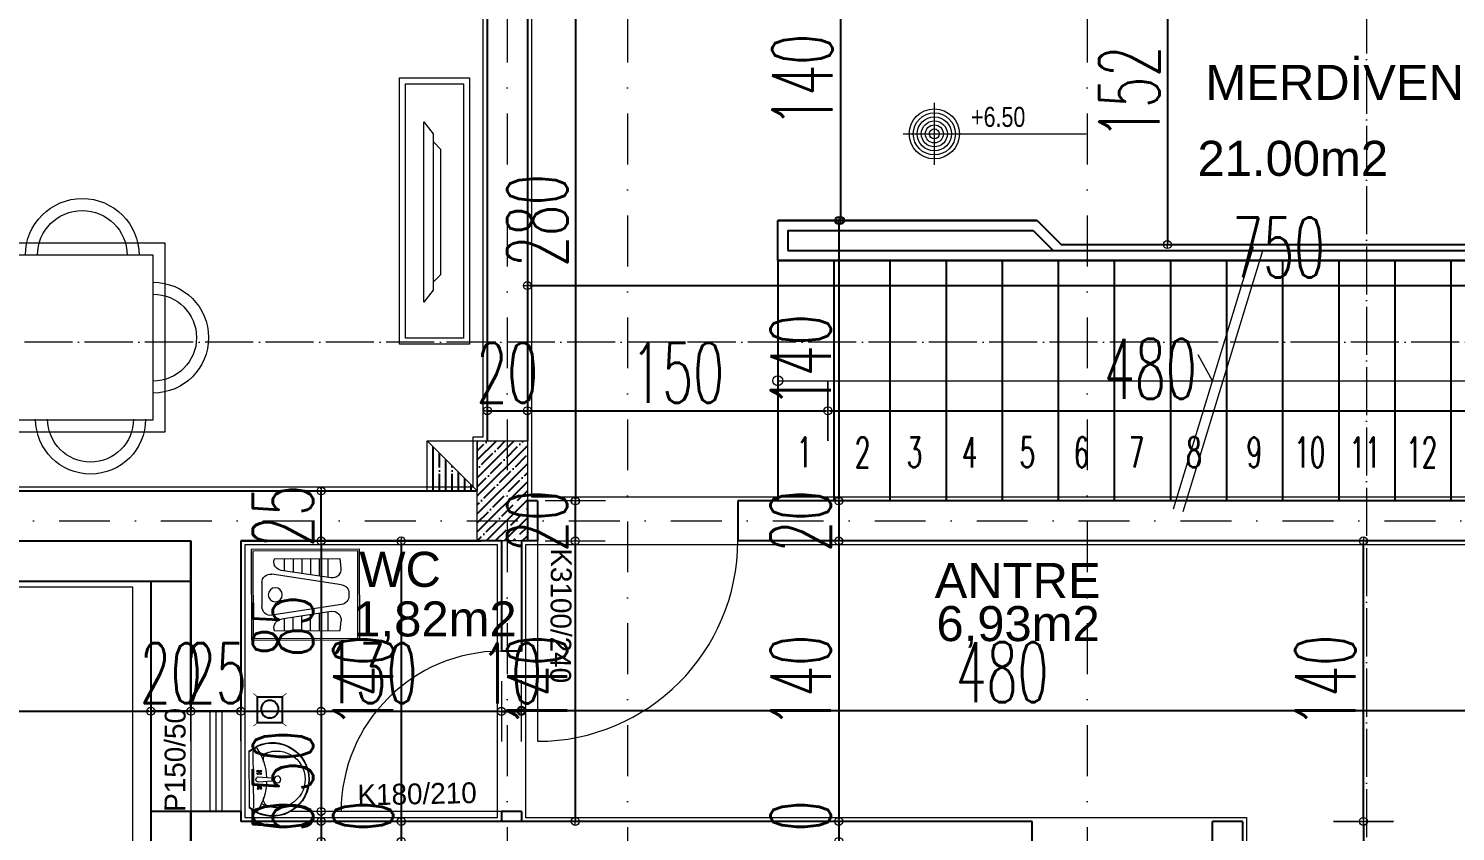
# Model space of a CAD drawing. Header units: millimetres. Extents: x -16104 to 67872, y -88009 to 12107.
# Drawn here: x 14996 to 15708, y -6715 to -6314 of the extents above; entities that cross this region are included whole.
import ezdxf

# ---------------------------------------------------------------- set-up
doc = ezdxf.new("R2010")
doc.units = ezdxf.units.MM
for name, pattern in [('ACAD_ISO04W100', [30, 24, -3, 0, -3]), ('ACAD_ISO07W100', [3, 0, -3]), ('DASHDOTX2', [50.8, 25.4, -12.7, 0, -12.7])]:
    doc.linetypes.add(name, pattern=pattern)
doc.layers.get('0').update_dxf_attribs({"color": 241})
for name, color, linetype, lineweight in [('AKS', 1, 'ACAD_ISO07W100', 5), ('akslar', 144, 'Continuous', 20), ('baca', 46, 'Continuous', 5), ('duvar', 123, 'Continuous', 25), ('emsal&kolon', 1, 'Continuous', 5), ('kapı', 3, 'Continuous', 5), ('KOTLAR', 5, 'Continuous', 20), ('merdiven', 4, 'Continuous', 25), ('OLCU', 54, 'Continuous', 13), ('pencere', 5, 'Continuous', 5), ('POZ', 36, 'Continuous', 18), ('SıVA', 40, 'Continuous', 9), ('tefriş', 30, 'Continuous', 5), ('YAZI', 22, 'Continuous', 18), ('ÖLÇÜ', 252, 'Continuous', 20)]:
    doc.layers.add(name, color=color, linetype=linetype, lineweight=lineweight)
doc.layers.add('tarama korıdor', color=33, linetype='Continuous')
doc.styles.add('DIM', font='Txttw.shx', dxfattribs={"width": 0.6})
doc.styles.add('M2', font='stylu.ttf', dxfattribs={"height": 10})
doc.styles.add('TSIMPLEX', font='tsimplex', dxfattribs={"width": 0.8})
doc.dimstyles.new('50', dxfattribs={"dimscale": 0, "dimtxt": 30, "dimasz": 1, "dimexe": 0, "dimexo": 2, "dimgap": 4, "dimtad": 1, "dimdec": 0, "dimzin": 0, "dimdsep": 46, "dimtxsty": 'DIM', "dimblk1": 'DOT', "dimblk2": 'DOT', "dimsah": 1, "dimcen": 1.5, "dimdle": 3, "dimse1": 1, "dimse2": 1, "dimclrd": 256, "dimclre": 9, "dimclrt": 256, "dimadec": 0, "dimazin": 0, "dimtfac": 0.24, "dimtdec": 0, "dimtix": 1, "dimtmove": 2, "dimatfit": 3, "dimldrblk": 'DOT', "dimfxl": 0, "dimtolj": 1, "dimtzin": 15, "dimarcsym": 0})

# ---------------------------------------------------------------- blocks, each defined once
blk = doc.blocks.new('lavabo')
at = {"layer": 'tefriş', "linetype": 'Continuous'}
for p, q in [((-22.77, -4.94), (-19.92, 0)), ((-22.43, -5.14), (-19.46, 0)), ((-19.92, 0), (19.92, 0)), ((19.46, 0), (22.43, -5.14)), ((19.92, 0), (22.77, -4.94)), ((19.92, -2.7), (-19.92, -2.7)), ((-6.25, -5.54), (-6.77, -6.08)), ((-6.77, -6.08), (-6.31, -7.1)), ((-6.31, -7.1), (-6.71, -8.15)), ((-6.71, -8.15), (-6.17, -8.66)), ((-6.51, -5.81), (-3.84, -8.34)), ((-6.44, -8.41), (-3.91, -5.74)), ((-5.2, -5.94), (-6.25, -5.54)), ((-6.17, -8.66), (-5.15, -8.21)), ((-4.18, -5.48), (-5.2, -5.94)), ((-5.15, -8.21), (-4.1, -8.61)), ((-3.64, -6), (-4.18, -5.48)), ((-4.1, -8.61), (-3.58, -8.07)), ((-4.04, -7.04), (-3.64, -6)), ((-3.58, -8.07), (-4.04, -7.04)), ((-1.17, -15.33), (-1.76, -6.54)), ((1.76, -6.26), (1.14, -15.33)), ((3.38, -5.9), (3.91, -5.38)), ((3.81, -6.94), (3.38, -5.9)), ((3.38, -7.98), (3.81, -6.94)), ((3.91, -8.51), (3.38, -7.98)), ((6.25, -8.24), (3.65, -5.64)), ((6.25, -5.64), (3.65, -8.24)), ((3.91, -5.38), (4.95, -5.81)), ((4.95, -8.08), (3.91, -8.51)), ((4.95, -5.81), (5.99, -5.38)), ((5.99, -8.51), (4.95, -8.08)), ((5.99, -5.38), (6.51, -5.9)), ((6.51, -7.98), (5.99, -8.51)), ((6.51, -5.9), (6.08, -6.94)), ((6.08, -6.94), (6.51, -7.98))]:
    blk.add_line(p, q, dxfattribs=at)
at = {"layer": 'tefriş', "linetype": 'Continuous', "extrusion": (0, 0, -1)}
for centre, major_axis, ratio, start_param, end_param in [((0, -16), (-18.1, -18.1), 1, 5.497787, 7.48683), ((0, -16), (-17.82, -17.82), 1, 5.497787, 7.48683), ((-22.66, -5.93), (-0.566, -0.566), 1, 1.203644, 1.828723), ((-23.47, -4.54), (-0.566, 0.566), 1, 2.879793, 3.399519), ((-22.66, -5.93), (-0.283, 0.283), 1, -0.367152, 0.257926), ((-23.47, -4.54), (-0.849, -0.849), 1, 4.45059, 4.970315), ((-22.3, -6.09), (-0.566, -0.566), 1, 1.828723, 2.945097), ((-0.28, 26.67), (-27.35, -27.35), 1, 5.526576, 6.089571), ((0, -19.04), (-13.92, 13.92), 1, 3.926991, 6.023888), ((-13.8, -15.22), (-3.8, -3.8), 1, 1.128011, 2.639725), ((-17.71, -8.76), (-0.566, -0.566), 1, 2.805213, 4.453092), ((0, -6.4), (-1.25, -1.25), 1, 0.7034, 3.844992), ((0, -16), (-18.1, -18.1), 1, 3.508745, 5.497787), ((0, -16), (-17.82, -17.82), 1, 3.508745, 5.497787), ((0, -19.04), (-13.92, 13.92), 1, 1.830093, 3.926991), ((0.28, 26.67), (-27.35, -27.35), 1, 4.906004, 5.469573), ((13.8, -15.22), (-3.8, -3.8), 1, 2.072664, 3.584378), ((17.71, -8.76), (-0.566, -0.566), 1, 0.259297, 1.907176), ((22.3, -6.09), (-0.566, 0.566), 1, 0.196496, 1.31287), ((23.47, -4.54), (-0.849, 0.849), 1, 4.454463, 4.974188), ((23.47, -4.54), (-0.566, -0.566), 1, 6.025259, 6.544985), ((22.66, -5.93), (-0.283, 0.283), 1, 1.31287, 1.937948), ((22.66, -5.93), (-0.566, 0.566), 1, 1.31287, 1.937948), ((-0.01, -19.56), (0, 2.35), 0.991954, 1.570796326779968, 7.853981633959554), ((-0.01, -15.24), (-0.82, 0.82), 1, 2.438193, 5.415789)]:
    blk.add_ellipse(centre, major_axis=major_axis, ratio=ratio, start_param=start_param, end_param=end_param, dxfattribs=at)
blk = doc.blocks.new('hela taşı')
for p, q in [((2105.67, 990.71), (2105.67, 1042.71)), ((2105.67, 1042.71), (2167.67, 1042.71)), ((2106.67, 991.71), (2106.67, 1041.71)), ((2106.67, 1041.71), (2166.67, 1041.71)), ((2166.67, 1041.71), (2166.67, 991.71)), ((2167.67, 1042.71), (2167.67, 990.71)), ((2118.79, 1037.37), (2118.63, 1036.38)), ((2118.79, 1037.37), (2156.43, 1037.37)), ((2151.33, 1026.32), (2122.82, 1030.68)), ((2124.59, 1037.37), (2124.59, 1030.41)), ((2129.59, 1037.37), (2129.59, 1029.65)), ((2134.59, 1037.37), (2134.59, 1028.88)), ((2139.59, 1037.37), (2139.59, 1028.11)), ((2144.59, 1037.37), (2144.59, 1027.35)), ((2149.59, 1037.37), (2149.59, 1026.58)), ((2156.43, 1037.37), (2157.06, 1031.82)), ((2111.67, 1009.89), (2111.67, 1023.53)), ((2157.33, 1022.36), (2117.42, 1028.48)), ((2161.57, 1016), (2161.57, 1017.42)), ((2157.33, 1011.06), (2117.42, 1004.95)), ((2151.33, 1007.11), (2122.82, 1002.74)), ((2144.59, 996.05), (2144.59, 1006.07)), ((2149.59, 996.05), (2149.59, 1006.84)), ((2124.59, 996.05), (2124.59, 1003.01)), ((2129.59, 996.05), (2129.59, 1003.77)), ((2134.59, 996.05), (2134.59, 1004.54)), ((2139.59, 996.05), (2139.59, 1005.31)), ((2156.43, 996.05), (2157.06, 1001.61)), ((2167.67, 990.71), (2105.67, 990.71)), ((2166.67, 991.71), (2106.67, 991.71)), ((2118.79, 996.05), (2118.63, 997.04)), ((2118.79, 996.05), (2156.43, 996.05))]:
    blk.add_line(p, q)
blk.add_circle((2119.38, 1016.71), 4)
for centre, start, end in [((2123.58, 1035.63), 171.28899, 261.28899), ((2152.09, 1031.26), 261.28899, 6.41393), ((2116.67, 1023.53), 81.28899, 180), ((2156.57, 1017.42), 0, 81.28899), ((2156.57, 1016), 278.71101, 360), ((2116.67, 1009.89), 180, 278.71101), ((2152.09, 1002.16), 353.58607, 98.71101), ((2123.58, 997.8), 98.71101, 188.71101)]:
    blk.add_arc(centre, 5, start, end)
blk = doc.blocks.new('DFG')
at = {"layer": 'tefriş'}
for points in [[(38169.15, -3228.78), (38169.11, -3095.78), (38204.11, -3095.77), (38204.15, -3228.77)], [(38172.15, -3225.78), (38172.11, -3098.78), (38201.11, -3098.77), (38201.15, -3225.77)], [(38187.31, -3200.75), (38187.26, -3122.74), (38191.96, -3116.74), (38192.02, -3206.74)]]:
    blk.add_lwpolyline(points, close=True, dxfattribs=at)
blk.add_lwpolyline([(38187.26, -3126.64), (38183.36, -3130.59), (38183.41, -3192.9), (38187.31, -3196.85)], dxfattribs=at)
blk = doc.blocks.new('rb')
at = {"layer": 'tefriş'}
for points in [[(1548.4, 487.07), (1595.5, 487.07), (1595.5, 394.92), (1548.4, 394.92)], [(1551.4, 484.07), (1592.5, 484.07), (1592.5, 397.92), (1551.4, 397.92)]]:
    blk.add_lwpolyline(points, close=True, dxfattribs=at)
for centre, radius, start, end in [((1571.95, 484.07), 12.83, 0, 180), ((1571.95, 484.07), 9.83, 0, 180), ((1551.4, 466.84), 14.18, 90, 270), ((1551.4, 466.84), 11.18, 90, 270), ((1592.5, 466.49), 13.72, 270, 90), ((1592.5, 466.49), 10.72, 270, 90), ((1551.4, 415.62), 14.18, 90, 270), ((1551.4, 415.62), 11.18, 90, 270), ((1592.29, 413.54), 13.72, 270, 90), ((1592.29, 413.54), 10.72, 270, 90), ((1571.95, 397.92), 13.83, 180, 0), ((1571.95, 397.92), 10.83, 180, 0)]:
    blk.add_arc(centre, radius, start, end, dxfattribs=at)
blk = doc.blocks.new('DOT')
for p, q in [((0, 15), (0, -15)), ((-2, 0), (0, 0)), ((2, 0), (0, 0))]:
    blk.add_line(p, q)
blk.add_circle((0, 0), 2)
blk = doc.blocks.new('*D6378')
at = {"layer": 'Defpoints', "color": 0, "transparency": 16777216}
for p in [(15249.71, -6269.56), (15249.71, -6549.56), (15268.68, -6549.56)]:
    blk.add_point(p, dxfattribs=at)
at = {"layer": 'OLCU', "lineweight": -2, "transparency": 16777216}
blk.add_line((15268.68, -6270.56), (15268.68, -6548.56), dxfattribs=at)
for p, rotation in [((15268.68, -6269.56), 90), ((15268.68, -6549.56), 270)]:
    blk.add_blockref('DOT', p, dxfattribs=dict(at, rotation=rotation))
at = {"layer": 'OLCU', "transparency": 16777216, "insert": (15249.68, -6409.56), "char_height": 30, "attachment_point": 5, "rotation": 90, "style": 'DIM'}
blk.add_mtext('\\A1;280', dxfattribs=at)
blk = doc.blocks.new('*D6379')
at = {"layer": 'Defpoints', "color": 0, "transparency": 16777216}
for p in [(15249.71, -6549.56), (15249.71, -6569.56), (15268.6, -6569.56)]:
    blk.add_point(p, dxfattribs=at)
at = {"layer": 'OLCU', "lineweight": -2, "transparency": 16777216}
for p, q in [((15268.6, -6548.56), (15268.6, -6547.56)), ((15268.6, -6549.56), (15268.6, -6569.56)), ((15268.6, -6570.56), (15268.6, -6571.56))]:
    blk.add_line(p, q, dxfattribs=at)
for p, rotation in [((15268.6, -6549.56), 270), ((15268.6, -6569.56), 90)]:
    blk.add_blockref('DOT', p, dxfattribs=dict(at, rotation=rotation))
at = {"layer": 'OLCU', "transparency": 16777216, "insert": (15249.6, -6559.56), "char_height": 30, "attachment_point": 5, "rotation": 90, "style": 'DIM'}
blk.add_mtext('\\A1;20', dxfattribs=at)
blk = doc.blocks.new('*D6075')
at = {"layer": 'Defpoints', "color": 0, "transparency": 16777216}
for p in [(15141.71, -6544.56), (15141.71, -6544.56), (15141.71, -6569.56)]:
    blk.add_point(p, dxfattribs=at)
at = {"layer": 'OLCU', "lineweight": -2, "transparency": 16777216}
for p, q in [((15141.71, -6543.56), (15141.71, -6542.56)), ((15141.71, -6569.56), (15141.71, -6544.56)), ((15141.71, -6570.56), (15141.71, -6571.56))]:
    blk.add_line(p, q, dxfattribs=at)
for p, rotation in [((15141.71, -6544.56), 270), ((15141.71, -6569.56), 90)]:
    blk.add_blockref('DOT', p, dxfattribs=dict(at, rotation=rotation))
at = {"layer": 'OLCU', "transparency": 16777216, "insert": (15122.71, -6557.06), "char_height": 30, "attachment_point": 5, "rotation": 90, "style": 'DIM'}
blk.add_mtext('\\A1;25', dxfattribs=at)
blk = doc.blocks.new('*D6380')
at = {"layer": 'Defpoints', "color": 0, "transparency": 16777216}
for p in [(15101.71, -6569.56), (15101.71, -6654.56), (15141.71, -6654.56)]:
    blk.add_point(p, dxfattribs=at)
at = {"layer": 'OLCU', "lineweight": -2, "transparency": 16777216}
blk.add_line((15141.71, -6570.56), (15141.71, -6653.56), dxfattribs=at)
for p, rotation in [((15141.71, -6569.56), 90), ((15141.71, -6654.56), 270)]:
    blk.add_blockref('DOT', p, dxfattribs=dict(at, rotation=rotation))
at = {"layer": 'OLCU', "transparency": 16777216, "insert": (15122.71, -6612.06), "char_height": 30, "attachment_point": 5, "rotation": 90, "style": 'DIM'}
blk.add_mtext('\\A1;85', dxfattribs=at)
blk = doc.blocks.new('*D6381')
at = {"layer": 'Defpoints', "color": 0, "transparency": 16777216}
for p in [(15101.71, -6654.56), (15101.71, -6704.56), (15141.71, -6704.56)]:
    blk.add_point(p, dxfattribs=at)
at = {"layer": 'OLCU', "lineweight": -2, "transparency": 16777216}
blk.add_line((15141.71, -6655.56), (15141.71, -6703.56), dxfattribs=at)
for p, rotation in [((15141.71, -6654.56), 90), ((15141.71, -6704.56), 270)]:
    blk.add_blockref('DOT', p, dxfattribs=dict(at, rotation=rotation))
at = {"layer": 'OLCU', "transparency": 16777216, "insert": (15122.71, -6679.56), "char_height": 30, "attachment_point": 5, "rotation": 90, "style": 'DIM'}
blk.add_mtext('\\A1;50', dxfattribs=at)
blk = doc.blocks.new('*D6076')
at = {"layer": 'Defpoints', "color": 0, "transparency": 16777216}
for p in [(15141.71, -6704.56), (15141.71, -6709.56), (15141.71, -6709.56)]:
    blk.add_point(p, dxfattribs=at)
at = {"layer": 'OLCU', "lineweight": -2, "transparency": 16777216}
for p, q in [((15141.71, -6703.56), (15141.71, -6702.56)), ((15141.71, -6704.56), (15141.71, -6709.56)), ((15141.71, -6710.56), (15141.71, -6711.56))]:
    blk.add_line(p, q, dxfattribs=at)
for p, rotation in [((15141.71, -6704.56), 270), ((15141.71, -6709.56), 90)]:
    blk.add_blockref('DOT', p, dxfattribs=dict(at, rotation=rotation))
at = {"layer": 'OLCU', "transparency": 16777216, "insert": (15122.71, -6707.06), "char_height": 30, "attachment_point": 5, "rotation": 90, "style": 'DIM'}
blk.add_mtext('\\A1;5', dxfattribs=at)
blk = doc.blocks.new('*D6077')
at = {"layer": 'Defpoints', "color": 0, "transparency": 16777216}
for p in [(15141.71, -6709.56), (15141.71, -6719.56), (15141.71, -6719.56)]:
    blk.add_point(p, dxfattribs=at)
at = {"layer": 'OLCU', "lineweight": -2, "transparency": 16777216}
for p, q in [((15141.71, -6708.56), (15141.71, -6707.56)), ((15141.71, -6709.56), (15141.71, -6719.56)), ((15141.71, -6720.56), (15141.71, -6721.56))]:
    blk.add_line(p, q, dxfattribs=at)
for p, rotation in [((15141.71, -6709.56), 270), ((15141.71, -6719.56), 90)]:
    blk.add_blockref('DOT', p, dxfattribs=dict(at, rotation=rotation))
at = {"layer": 'OLCU', "transparency": 16777216, "insert": (15122.71, -6714.56), "char_height": 30, "attachment_point": 5, "rotation": 90, "style": 'DIM'}
blk.add_mtext('\\A1;10', dxfattribs=at)
blk = doc.blocks.new('*D6080')
at = {"layer": 'Defpoints', "color": 0, "transparency": 16777216}
for p in [(15181.71, -6569.56), (15181.71, -6709.56), (15181.71, -6709.56)]:
    blk.add_point(p, dxfattribs=at)
at = {"layer": 'OLCU', "lineweight": -2, "transparency": 16777216}
blk.add_line((15181.71, -6570.56), (15181.71, -6708.56), dxfattribs=at)
for p, rotation in [((15181.71, -6569.56), 90), ((15181.71, -6709.56), 270)]:
    blk.add_blockref('DOT', p, dxfattribs=dict(at, rotation=rotation))
at = {"layer": 'OLCU', "transparency": 16777216, "insert": (15162.71, -6639.56), "char_height": 30, "attachment_point": 5, "rotation": 90, "style": 'DIM'}
blk.add_mtext('\\A1;140', dxfattribs=at)
blk = doc.blocks.new('*D6081')
at = {"layer": 'Defpoints', "color": 0, "transparency": 16777216}
for p in [(15181.71, -6709.56), (15181.71, -6719.56), (15181.71, -6719.56)]:
    blk.add_point(p, dxfattribs=at)
at = {"layer": 'OLCU', "lineweight": -2, "transparency": 16777216}
for p, q in [((15181.71, -6708.56), (15181.71, -6707.56)), ((15181.71, -6709.56), (15181.71, -6719.56)), ((15181.71, -6720.56), (15181.71, -6721.56))]:
    blk.add_line(p, q, dxfattribs=at)
for p, rotation in [((15181.71, -6709.56), 270), ((15181.71, -6719.56), 90)]:
    blk.add_blockref('DOT', p, dxfattribs=dict(at, rotation=rotation))
at = {"layer": 'OLCU', "transparency": 16777216, "insert": (15162.71, -6714.56), "char_height": 30, "attachment_point": 5, "rotation": 90, "style": 'DIM'}
blk.add_mtext('\\A1;10', dxfattribs=at)
blk = doc.blocks.new('*D6085')
at = {"layer": 'Defpoints', "color": 0, "transparency": 16777216}
for p in [(15268.6, -6569.56), (15253.6, -6709.56), (15268.6, -6709.56)]:
    blk.add_point(p, dxfattribs=at)
at = {"layer": 'OLCU', "lineweight": -2, "transparency": 16777216}
blk.add_line((15268.6, -6570.56), (15268.6, -6708.56), dxfattribs=at)
for p, rotation in [((15268.6, -6569.56), 90), ((15268.6, -6709.56), 270)]:
    blk.add_blockref('DOT', p, dxfattribs=dict(at, rotation=rotation))
at = {"layer": 'OLCU', "transparency": 16777216, "insert": (15249.6, -6639.56), "char_height": 30, "attachment_point": 5, "rotation": 90, "style": 'DIM'}
blk.add_mtext('\\A1;140', dxfattribs=at)
blk = doc.blocks.new('*D6091')
at = {"layer": 'Defpoints', "color": 0, "transparency": 16777216}
for p in [(15400.96, -6269.56), (15400.96, -6409.56), (15400.96, -6409.56)]:
    blk.add_point(p, dxfattribs=at)
at = {"layer": 'OLCU', "lineweight": -2, "transparency": 16777216}
blk.add_line((15400.96, -6270.56), (15400.96, -6408.56), dxfattribs=at)
for p, rotation in [((15400.96, -6269.56), 90), ((15400.96, -6409.56), 270)]:
    blk.add_blockref('DOT', p, dxfattribs=dict(at, rotation=rotation))
at = {"layer": 'OLCU', "transparency": 16777216, "insert": (15381.96, -6339.56), "char_height": 30, "attachment_point": 5, "rotation": 90, "style": 'DIM'}
blk.add_mtext('\\A1;140', dxfattribs=at)
blk = doc.blocks.new('*D6092')
at = {"layer": 'Defpoints', "color": 0, "transparency": 16777216}
for p in [(15400.12, -6409.56), (15400.12, -6549.56), (15400.12, -6549.56)]:
    blk.add_point(p, dxfattribs=at)
at = {"layer": 'OLCU', "lineweight": -2, "transparency": 16777216}
blk.add_line((15400.12, -6410.56), (15400.12, -6548.56), dxfattribs=at)
for p, rotation in [((15400.12, -6409.56), 90), ((15400.12, -6549.56), 270)]:
    blk.add_blockref('DOT', p, dxfattribs=dict(at, rotation=rotation))
at = {"layer": 'OLCU', "transparency": 16777216, "insert": (15381.12, -6479.56), "char_height": 30, "attachment_point": 5, "rotation": 90, "style": 'DIM'}
blk.add_mtext('\\A1;140', dxfattribs=at)
blk = doc.blocks.new('*D6093')
at = {"layer": 'Defpoints', "color": 0, "transparency": 16777216}
for p in [(15400.12, -6549.56), (15400.12, -6569.56), (15400.12, -6569.56)]:
    blk.add_point(p, dxfattribs=at)
at = {"layer": 'OLCU', "lineweight": -2, "transparency": 16777216}
for p, q in [((15400.12, -6548.56), (15400.12, -6547.56)), ((15400.12, -6549.56), (15400.12, -6569.56)), ((15400.12, -6570.56), (15400.12, -6571.56))]:
    blk.add_line(p, q, dxfattribs=at)
for p, rotation in [((15400.12, -6549.56), 270), ((15400.12, -6569.56), 90)]:
    blk.add_blockref('DOT', p, dxfattribs=dict(at, rotation=rotation))
at = {"layer": 'OLCU', "transparency": 16777216, "insert": (15381.12, -6559.56), "char_height": 30, "attachment_point": 5, "rotation": 90, "style": 'DIM'}
blk.add_mtext('\\A1;20', dxfattribs=at)
blk = doc.blocks.new('*D6094')
at = {"layer": 'Defpoints', "color": 0, "transparency": 16777216}
for p in [(15400.12, -6569.56), (15400.12, -6709.56), (15400.12, -6709.56)]:
    blk.add_point(p, dxfattribs=at)
at = {"layer": 'OLCU', "lineweight": -2, "transparency": 16777216}
blk.add_line((15400.12, -6570.56), (15400.12, -6708.56), dxfattribs=at)
for p, rotation in [((15400.12, -6569.56), 90), ((15400.12, -6709.56), 270)]:
    blk.add_blockref('DOT', p, dxfattribs=dict(at, rotation=rotation))
at = {"layer": 'OLCU', "transparency": 16777216, "insert": (15381.12, -6639.56), "char_height": 30, "attachment_point": 5, "rotation": 90, "style": 'DIM'}
blk.add_mtext('\\A1;140', dxfattribs=at)
blk = doc.blocks.new('*D6095')
at = {"layer": 'Defpoints', "color": 0, "transparency": 16777216}
for p in [(15400.12, -6709.56), (15400.12, -6719.56), (15400.12, -6719.56)]:
    blk.add_point(p, dxfattribs=at)
at = {"layer": 'OLCU', "lineweight": -2, "transparency": 16777216}
for p, q in [((15400.12, -6708.56), (15400.12, -6707.56)), ((15400.12, -6709.56), (15400.12, -6719.56)), ((15400.12, -6720.56), (15400.12, -6721.56))]:
    blk.add_line(p, q, dxfattribs=at)
for p, rotation in [((15400.12, -6709.56), 270), ((15400.12, -6719.56), 90)]:
    blk.add_blockref('DOT', p, dxfattribs=dict(at, rotation=rotation))
at = {"layer": 'OLCU', "transparency": 16777216, "insert": (15381.12, -6714.56), "char_height": 30, "attachment_point": 5, "rotation": 90, "style": 'DIM'}
blk.add_mtext('\\A1;10', dxfattribs=at)
blk = doc.blocks.new('*D6415')
at = {"layer": 'Defpoints', "color": 0, "transparency": 16777216}
for p in [(15056.71, -6654.56), (15076.71, -6654.56), (15076.71, -6654.56)]:
    blk.add_point(p, dxfattribs=at)
at = {"layer": 'OLCU', "lineweight": -2, "transparency": 16777216}
for p, q in [((15055.71, -6654.56), (15054.71, -6654.56)), ((15056.71, -6654.56), (15076.71, -6654.56)), ((15077.71, -6654.56), (15078.71, -6654.56))]:
    blk.add_line(p, q, dxfattribs=at)
blk.add_blockref('DOT', (15056.71, -6654.56), dxfattribs=at)
at = {"layer": 'OLCU', "lineweight": -2, "transparency": 16777216, "rotation": 180}
blk.add_blockref('DOT', (15076.71, -6654.56), dxfattribs=at)
at = {"layer": 'OLCU', "transparency": 16777216, "insert": (15066.71, -6635.56), "char_height": 30, "attachment_point": 5, "style": 'DIM'}
blk.add_mtext('\\A1;20', dxfattribs=at)
blk = doc.blocks.new('*D6114')
at = {"layer": 'Defpoints', "color": 0, "transparency": 16777216}
for p in [(15076.71, -6654.56), (15101.71, -6654.56), (15101.71, -6654.56)]:
    blk.add_point(p, dxfattribs=at)
at = {"layer": 'OLCU', "lineweight": -2, "transparency": 16777216}
for p, q in [((15075.71, -6654.56), (15074.71, -6654.56)), ((15076.71, -6654.56), (15101.71, -6654.56)), ((15102.71, -6654.56), (15103.71, -6654.56))]:
    blk.add_line(p, q, dxfattribs=at)
blk.add_blockref('DOT', (15076.71, -6654.56), dxfattribs=at)
at = {"layer": 'OLCU', "lineweight": -2, "transparency": 16777216, "rotation": 180}
blk.add_blockref('DOT', (15101.71, -6654.56), dxfattribs=at)
at = {"layer": 'OLCU', "transparency": 16777216, "insert": (15089.21, -6635.56), "char_height": 30, "attachment_point": 5, "style": 'DIM'}
blk.add_mtext('\\A1;25', dxfattribs=at)
blk = doc.blocks.new('*D6416')
at = {"layer": 'Defpoints', "color": 0, "transparency": 16777216}
for p in [(15101.71, -6612.06), (15231.71, -6612.06), (15231.71, -6654.56)]:
    blk.add_point(p, dxfattribs=at)
at = {"layer": 'OLCU', "lineweight": -2, "transparency": 16777216}
blk.add_line((15102.71, -6654.56), (15230.71, -6654.56), dxfattribs=at)
at = {"layer": 'OLCU', "lineweight": -2, "transparency": 16777216, "rotation": 180}
blk.add_blockref('DOT', (15101.71, -6654.56), dxfattribs=at)
at = {"layer": 'OLCU', "lineweight": -2, "transparency": 16777216}
blk.add_blockref('DOT', (15231.71, -6654.56), dxfattribs=at)
at = {"layer": 'OLCU', "transparency": 16777216, "insert": (15166.71, -6635.56), "char_height": 30, "attachment_point": 5, "style": 'DIM'}
blk.add_mtext('\\A1;130', dxfattribs=at)
blk = doc.blocks.new('*D6417')
at = {"layer": 'Defpoints', "color": 0, "transparency": 16777216}
for p in [(15231.71, -6624.56), (15241.71, -6624.56), (15241.71, -6654.62)]:
    blk.add_point(p, dxfattribs=at)
at = {"layer": 'OLCU', "lineweight": -2, "transparency": 16777216}
for p, q in [((15230.71, -6654.62), (15229.71, -6654.62)), ((15231.71, -6654.62), (15241.71, -6654.62)), ((15242.71, -6654.62), (15243.71, -6654.62))]:
    blk.add_line(p, q, dxfattribs=at)
blk.add_blockref('DOT', (15231.71, -6654.62), dxfattribs=at)
at = {"layer": 'OLCU', "lineweight": -2, "transparency": 16777216, "rotation": 180}
blk.add_blockref('DOT', (15241.71, -6654.62), dxfattribs=at)
at = {"layer": 'OLCU', "transparency": 16777216, "insert": (15236.71, -6635.62), "char_height": 30, "attachment_point": 5, "style": 'DIM'}
blk.add_mtext('\\A1;10', dxfattribs=at)
blk = doc.blocks.new('*D6115')
at = {"layer": 'Defpoints', "color": 0, "transparency": 16777216}
for p in [(15241.71, -6569.56), (15721.71, -6569.56), (15721.71, -6654.1)]:
    blk.add_point(p, dxfattribs=at)
at = {"layer": 'OLCU', "lineweight": -2, "transparency": 16777216}
blk.add_line((15242.71, -6654.1), (15720.71, -6654.1), dxfattribs=at)
at = {"layer": 'OLCU', "lineweight": -2, "transparency": 16777216, "rotation": 180}
blk.add_blockref('DOT', (15241.71, -6654.1), dxfattribs=at)
at = {"layer": 'OLCU', "lineweight": -2, "transparency": 16777216}
blk.add_blockref('DOT', (15721.71, -6654.1), dxfattribs=at)
at = {"layer": 'OLCU', "transparency": 16777216, "insert": (15481.71, -6635.1), "char_height": 30, "attachment_point": 5, "style": 'DIM'}
blk.add_mtext('\\A1;480', dxfattribs=at)
blk = doc.blocks.new('*D6418')
at = {"layer": 'Defpoints', "color": 0, "transparency": 16777216}
for p in [(15721.71, -6624.56), (15731.71, -6624.56), (15731.71, -6654.13)]:
    blk.add_point(p, dxfattribs=at)
at = {"layer": 'OLCU', "lineweight": -2, "transparency": 16777216}
for p, q in [((15720.71, -6654.13), (15719.71, -6654.13)), ((15721.71, -6654.13), (15731.71, -6654.13)), ((15732.71, -6654.13), (15733.71, -6654.13))]:
    blk.add_line(p, q, dxfattribs=at)
blk.add_blockref('DOT', (15721.71, -6654.13), dxfattribs=at)
at = {"layer": 'OLCU', "lineweight": -2, "transparency": 16777216, "rotation": 180}
blk.add_blockref('DOT', (15731.71, -6654.13), dxfattribs=at)
at = {"layer": 'OLCU', "transparency": 16777216, "insert": (15726.71, -6635.13), "char_height": 30, "attachment_point": 5, "style": 'DIM'}
blk.add_mtext('\\A1;10', dxfattribs=at)
blk = doc.blocks.new('*D6152')
at = {"layer": 'Defpoints', "color": 0, "transparency": 16777216}
for p in [(15662.07, -6569.56), (15662.38, -6569.56), (15662.07, -6709.56)]:
    blk.add_point(p, dxfattribs=at)
at = {"layer": 'OLCU', "lineweight": -2, "transparency": 16777216}
blk.add_line((15662.07, -6708.56), (15662.07, -6570.56), dxfattribs=at)
for p, rotation in [((15662.07, -6569.56), 90), ((15662.07, -6709.56), 270)]:
    blk.add_blockref('DOT', p, dxfattribs=dict(at, rotation=rotation))
at = {"layer": 'OLCU', "transparency": 16777216, "insert": (15643.07, -6639.56), "char_height": 30, "attachment_point": 5, "rotation": 90, "style": 'DIM'}
blk.add_mtext('\\A1;140', dxfattribs=at)
blk = doc.blocks.new('*D6153')
at = {"layer": 'Defpoints', "color": 0, "transparency": 16777216}
for p in [(15631.71, -6709.56), (15631.71, -7329.06), (15662.07, -7329.06)]:
    blk.add_point(p, dxfattribs=at)
at = {"layer": 'OLCU', "lineweight": -2, "transparency": 16777216}
blk.add_line((15662.07, -6710.56), (15662.07, -7328.06), dxfattribs=at)
for p, rotation in [((15662.07, -6709.56), 90), ((15662.07, -7329.06), 270)]:
    blk.add_blockref('DOT', p, dxfattribs=dict(at, rotation=rotation))
at = {"layer": 'OLCU', "transparency": 16777216, "insert": (15643.07, -7019.31), "char_height": 30, "attachment_point": 5, "rotation": 90, "style": 'DIM'}
blk.add_mtext('\\A1;620', dxfattribs=at)
blk = doc.blocks.new('Kot')
at = {"layer": 'KOTLAR'}
for p, q in [((0, 0.155), (0, -0.155)), ((-0.155, 0), (0.7586, 0))]:
    blk.add_line(p, q, dxfattribs=at)
for radius in [0.125, 0.105, 0.085, 0.065, 0.045, 0.045, 0.025]:
    blk.add_circle((0, 0), radius, dxfattribs=at)
at = {"layer": 'YAZI', "style": 'TSIMPLEX', "width": 0.8}
blk.add_attdef('KOTH', (0.1836, 0.0349), '', height=0.1, dxfattribs=at)
blk = doc.blocks.new('*D6320')
at = {"layer": 'Defpoints', "color": 0, "transparency": 16777216}
for p in [(15564.21, -6269.56), (15564.21, -6421.56), (15565.04, -6421.56)]:
    blk.add_point(p, dxfattribs=at)
at = {"layer": 'OLCU', "lineweight": -2, "transparency": 16777216}
blk.add_line((15564.21, -6270.56), (15564.21, -6420.56), dxfattribs=at)
for p, rotation in [((15564.21, -6269.56), 90), ((15564.21, -6421.56), 270)]:
    blk.add_blockref('DOT', p, dxfattribs=dict(at, rotation=rotation))
at = {"layer": 'OLCU', "transparency": 16777216, "insert": (15545.21, -6345.56), "char_height": 30, "attachment_point": 5, "rotation": 90, "style": 'DIM'}
blk.add_mtext('\\A1;152', dxfattribs=at)
blk = doc.blocks.new('*D6322')
at = {"layer": 'Defpoints', "color": 0, "transparency": 16777216}
for p in [(15244.71, -6504.56), (15224.71, -6514.56), (15244.71, -6514.56)]:
    blk.add_point(p, dxfattribs=at)
at = {"layer": 'OLCU', "lineweight": -2, "transparency": 16777216}
for p, q in [((15223.71, -6504.56), (15222.71, -6504.56)), ((15224.71, -6504.56), (15244.71, -6504.56)), ((15245.71, -6504.56), (15246.71, -6504.56))]:
    blk.add_line(p, q, dxfattribs=at)
blk.add_blockref('DOT', (15224.71, -6504.56), dxfattribs=at)
at = {"layer": 'OLCU', "lineweight": -2, "transparency": 16777216, "rotation": 180}
blk.add_blockref('DOT', (15244.71, -6504.56), dxfattribs=at)
at = {"layer": 'OLCU', "transparency": 16777216, "insert": (15234.71, -6485.56), "char_height": 30, "attachment_point": 5, "style": 'DIM'}
blk.add_mtext('\\A1;20', dxfattribs=at)
blk = doc.blocks.new('*D6323')
at = {"layer": 'Defpoints', "color": 0, "transparency": 16777216}
for p in [(15394.71, -6504.56), (15244.71, -6519.56), (15394.71, -6519.56)]:
    blk.add_point(p, dxfattribs=at)
at = {"layer": 'OLCU', "lineweight": -2, "transparency": 16777216}
blk.add_line((15245.71, -6504.56), (15393.71, -6504.56), dxfattribs=at)
at = {"layer": 'OLCU', "lineweight": -2, "transparency": 16777216, "rotation": 180}
blk.add_blockref('DOT', (15244.71, -6504.56), dxfattribs=at)
at = {"layer": 'OLCU', "lineweight": -2, "transparency": 16777216}
blk.add_blockref('DOT', (15394.71, -6504.56), dxfattribs=at)
at = {"layer": 'OLCU', "transparency": 16777216, "insert": (15319.71, -6485.56), "char_height": 30, "attachment_point": 5, "style": 'DIM'}
blk.add_mtext('\\A1;150', dxfattribs=at)
blk = doc.blocks.new('*D6324')
at = {"layer": 'Defpoints', "color": 0, "transparency": 16777216}
for p in [(15394.71, -6504.56), (15873.71, -6504.56), (15873.71, -6504.56)]:
    blk.add_point(p, dxfattribs=at)
at = {"layer": 'OLCU', "lineweight": -2, "transparency": 16777216}
blk.add_line((15395.71, -6504.56), (15872.71, -6504.56), dxfattribs=at)
at = {"layer": 'OLCU', "lineweight": -2, "transparency": 16777216, "rotation": 180}
blk.add_blockref('DOT', (15394.71, -6504.56), dxfattribs=at)
at = {"layer": 'OLCU', "lineweight": -2, "transparency": 16777216}
blk.add_blockref('DOT', (15873.71, -6504.56), dxfattribs=at)
at = {"layer": 'OLCU', "transparency": 16777216, "insert": (15555.69, -6483.61), "char_height": 30, "attachment_point": 5, "style": 'DIM'}
blk.add_mtext('\\A1;480', dxfattribs=at)
blk = doc.blocks.new('*D6327')
at = {"layer": 'Defpoints', "color": 0, "transparency": 16777216}
for p in [(15244.71, -6442.06), (15994.71, -6442.06), (15994.71, -6442.06)]:
    blk.add_point(p, dxfattribs=at)
at = {"layer": 'OLCU', "lineweight": -2, "transparency": 16777216}
blk.add_line((15245.71, -6442.06), (15993.71, -6442.06), dxfattribs=at)
at = {"layer": 'OLCU', "lineweight": -2, "transparency": 16777216, "rotation": 180}
blk.add_blockref('DOT', (15244.71, -6442.06), dxfattribs=at)
at = {"layer": 'OLCU', "lineweight": -2, "transparency": 16777216}
blk.add_blockref('DOT', (15994.71, -6442.06), dxfattribs=at)
at = {"layer": 'OLCU', "transparency": 16777216, "insert": (15619.71, -6423.06), "char_height": 30, "attachment_point": 5, "style": 'DIM'}
blk.add_mtext('\\A1;750', dxfattribs=at)
blk = doc.blocks.new('A$C412C2498')
at = {"color": 5, "const_width": 0.6}
for points in [[(3.6, 24.3), (0.2, 27)], [(23.8, 24.3), (27.3, 27)], [(3.6, 3), (0.2, 0.2)], [(23.8, 3), (27.3, 0.2)]]:
    blk.add_lwpolyline(points, dxfattribs=at)
at = {"color": 5}
blk.add_lwpolyline([(23.8, 24.3), (3.6, 24.3), (3.6, 3), (23.8, 3)], close=True, dxfattribs=at)
at = {"const_width": 0.1}
for points in [[(6.7, 12.2), (14.6, 20.2)], [(6.8, 14.5), (12.4, 20.1)], [(7.1, 10.4), (16.4, 19.7)], [(7.9, 9.1), (17.8, 19)], [(8.8, 8), (18.9, 18.1)], [(10, 7.1), (19.8, 16.9)], [(11.3, 6.4), (20.4, 15.6)], [(13, 6), (20.8, 13.8)], [(14.8, 6.1), (20.8, 12.1)], [(17.4, 7), (19.8, 9.4)]]:
    blk.add_lwpolyline(points, dxfattribs=at)
blk.add_circle((13.7, 13.1), 7.12)
blk = doc.blocks.new('A$C5E2C1EC0')
at = {"xscale": 0.6105719971092185, "yscale": 0.6105719971092185, "zscale": 0.6105719971092185}
blk.add_blockref('A$C412C2498', (0, 0), dxfattribs=at)
blk = doc.blocks.new('*D6346')
at = {"layer": 'Defpoints', "color": 0, "transparency": 16777216}
for p in [(14444.71, -6569.56), (15056.71, -6589.56), (15056.71, -6654.56)]:
    blk.add_point(p, dxfattribs=at)
at = {"layer": 'OLCU', "lineweight": -2, "transparency": 16777216}
blk.add_line((14445.71, -6654.56), (15055.71, -6654.56), dxfattribs=at)
at = {"layer": 'OLCU', "lineweight": -2, "transparency": 16777216, "rotation": 180}
blk.add_blockref('DOT', (14444.71, -6654.56), dxfattribs=at)
at = {"layer": 'OLCU', "lineweight": -2, "transparency": 16777216}
blk.add_blockref('DOT', (15056.71, -6654.56), dxfattribs=at)
at = {"layer": 'OLCU', "transparency": 16777216, "insert": (14750.71, -6635.56), "char_height": 30, "attachment_point": 5, "style": 'DIM'}
blk.add_mtext('\\A1;612', dxfattribs=at)
blk = doc.blocks.new('*D6349')
at = {"layer": 'Defpoints', "color": 0, "transparency": 16777216}
for p in [(14974, -6589.56), (15076.71, -6589.56), (15076.71, -7594.06)]:
    blk.add_point(p, dxfattribs=at)
at = {"layer": 'OLCU', "lineweight": -2, "transparency": 16777216}
blk.add_line((14974, -7593.06), (14974, -6590.56), dxfattribs=at)
for p, rotation in [((14974, -6589.56), 90), ((14974, -7594.06), 270)]:
    blk.add_blockref('DOT', p, dxfattribs=dict(at, rotation=rotation))
at = {"layer": 'OLCU', "transparency": 16777216, "insert": (14955, -7091.81), "char_height": 30, "attachment_point": 5, "rotation": 90, "style": 'DIM'}
blk.add_mtext('\\A1;1005', dxfattribs=at)

msp = doc.modelspace()

# ---------------------------------------------------------------- hatches: boundary and pattern name
h = msp.add_hatch()
h.set_pattern_fill('ANSI35,_O', color=256, angle=45)
h.set_pattern_definition([(90, (3602.555, -17059.605), (-6.35, 1e-15), []), (90, (3605.73, -17056.43), (-6.35, 1e-15), [7.9375, -1.5875, 0, -1.5875])])
h.paths.add_polyline_path([(15194.71, -6519.56), (15194.71, -6542.56), (15217.71, -6542.56)])
h.paths.add_polyline_path([(15217.71, -6542.56), (15194.71, -6542.56), (15194.71, -6544.56), (15219.71, -6544.56)])
h = msp.add_hatch()
h.set_pattern_fill('ANSI35,_O', color=256)
h.set_pattern_definition([(45, (3602.555, -17059.605), (-4.490128, 4.490128), []), (45, (3607.0454, -17059.605), (-4.490128, 4.490128), [7.9375, -1.5875, 0, -1.5875])])
h.paths.add_polyline_path([(15234.67, -6519.56), (15219.71, -6519.56), (15219.71, -6569.56), (15234.67, -6569.56)])
h.paths.add_polyline_path([(15234.67, -6569.56), (15244.71, -6569.56), (15244.71, -6519.56), (15234.67, -6519.56)])

# ---------------------------------------------------------------- linework, layer by layer
msp.add_line((15056.71, -6589.56), (15076.71, -6589.56))
at = {"layer": 'AKS', "color": 1, "linetype": 'ACAD_ISO04W100'}
for p, q in [((15663.68, -5369.07), (15663.68, -7691.51)), ((16913.89, -6470.24), (14305.53, -6470.24))]:
    msp.add_line(p, q, dxfattribs=at)
at = {"layer": 'akslar', "linetype": 'DASHDOTX2'}
for p, q in [((15234.67, -5134.56), (15234.67, -7944.06)), ((15294.71, -5134.56), (15294.71, -7944.06)), ((15524.21, -5134.56), (15524.21, -7944.06)), ((14094.71, -6559.56), (17144.71, -6559.56))]:
    msp.add_line(p, q, dxfattribs=at)
at = {"layer": 'baca'}
msp.add_lwpolyline([(15194.71, -6519.56), (15219.71, -6519.56), (15219.71, -6544.56), (15194.71, -6544.56), (15194.71, -6519.56), (15219.71, -6544.56)], dxfattribs=at)
at = {"layer": 'duvar'}
for p, q in [((15224.71, -6299.56), (15224.71, -6519.56)), ((15244.71, -6299.56), (15244.71, -6519.56)), ((14890.71, -6544.56), (15219.71, -6544.56)), ((15249.71, -6549.56), (15244.71, -6549.56)), ((15244.71, -6549.56), (15244.71, -6569.56)), ((15249.71, -6549.56), (15249.71, -6569.56)), ((15891.71, -6549.56), (15349.71, -6549.56)), ((15349.71, -6549.56), (15349.71, -6569.56)), ((14890.71, -6569.56), (15076.71, -6569.56)), ((15076.71, -6654.56), (15076.71, -6569.56)), ((15076.71, -6569.56), (15076.71, -6654.56)), ((15076.71, -6569.56), (15076.71, -6654.56)), ((15101.71, -6569.56), (15221.71, -6569.56)), ((15231.71, -6569.56), (15101.71, -6569.56)), ((15101.71, -6569.56), (15101.71, -6654.56)), ((15231.71, -6569.56), (15226.71, -6569.56)), ((15231.71, -6569.56), (15231.71, -6624.56)), ((15249.71, -6569.56), (15241.71, -6569.56)), ((15249.71, -6569.56), (15241.71, -6569.56)), ((15249.71, -6569.56), (15241.71, -6569.56)), ((15241.71, -6569.56), (15241.71, -6624.56)), ((15706.71, -6569.56), (15349.71, -6569.56)), ((15621.71, -6569.56), (15349.71, -6569.56)), ((15721.71, -6569.56), (15663.68, -6569.56)), ((15706.71, -6569.56), (15696.71, -6569.56)), ((14890.71, -6589.56), (15056.71, -6589.56)), ((15056.71, -6589.56), (15056.71, -6654.56)), ((15241.71, -6624.56), (15231.71, -6624.56)), ((15101.71, -6654.56), (15056.71, -6654.56)), ((15056.71, -6654.56), (15056.71, -7259.31)), ((15056.71, -6704.56), (15056.71, -6774.56)), ((15101.71, -6704.56), (15056.71, -6704.56)), ((15076.71, -6774.56), (15076.71, -6704.56)), ((15076.71, -6704.56), (15076.71, -6774.56)), ((15076.71, -6704.56), (15076.71, -6774.56)), ((15101.71, -6704.56), (15101.71, -6709.56)), ((15231.71, -6709.56), (15101.71, -6709.56)), ((15496.71, -6709.56), (15226.71, -6709.56)), ((15231.71, -6704.56), (15231.71, -6709.56)), ((15241.71, -6704.56), (15231.71, -6704.56)), ((15241.71, -6704.56), (15241.71, -6709.56)), ((15496.71, -6719.56), (15496.71, -6709.56)), ((15601.71, -6709.56), (15586.71, -6709.56)), ((15586.71, -6719.56), (15586.71, -6709.56)), ((15601.71, -6709.56), (15601.71, -6999.56))]:
    msp.add_line(p, q, dxfattribs=at)
at = {"layer": 'emsal&kolon'}
msp.add_lwpolyline([(15219.71, -6519.56), (15244.71, -6519.56), (15244.71, -6569.56), (15219.71, -6569.56), (15219.71, -6519.56)], dxfattribs=at)
at = {"layer": 'kapı'}
for p, q in [((15249.71, -6569.56), (15249.71, -6669.56)), ((15231.71, -6704.56), (15151.71, -6704.56))]:
    msp.add_line(p, q, dxfattribs=at)
for centre, radius, start, end in [((15249.71, -6569.56), 100, 270, 0), ((15231.71, -6704.56), 80, 90, 180)]:
    msp.add_arc(centre, radius, start, end, dxfattribs=at)
at = {"layer": 'merdiven'}
for p, q in [((15499.21, -6409.56), (15369.71, -6409.56)), ((15369.71, -6409.56), (15499.21, -6409.56)), ((15369.71, -6429.56), (15369.71, -6409.56)), ((15499.21, -6409.56), (15511.21, -6421.56)), ((15374.71, -6414.56), (15497.14, -6414.56)), ((15374.71, -6414.56), (15374.71, -6424.56)), ((15497.14, -6414.56), (15507.14, -6424.56)), ((15374.71, -6424.56), (15868.71, -6424.56)), ((15511.21, -6421.56), (15728.21, -6421.56)), ((15873.71, -6429.56), (15369.71, -6429.56)), ((15369.71, -6429.56), (15873.71, -6429.56)), ((15369.71, -6429.56), (15369.71, -6549.56)), ((15397.71, -6429.56), (15397.71, -6549.56)), ((15425.71, -6429.56), (15425.71, -6549.56)), ((15453.71, -6429.56), (15453.71, -6549.56)), ((15481.71, -6429.56), (15481.71, -6549.56)), ((15509.71, -6429.56), (15509.71, -6549.56)), ((15537.71, -6429.56), (15537.71, -6549.56)), ((15565.71, -6429.56), (15565.71, -6549.56)), ((15593.71, -6429.56), (15593.71, -6549.56)), ((15621.71, -6429.56), (15621.71, -6549.56)), ((15649.71, -6429.56), (15649.71, -6549.56)), ((15677.71, -6429.56), (15677.71, -6549.56)), ((15705.71, -6429.56), (15705.71, -6549.56))]:
    msp.add_line(p, q, dxfattribs=at)
at = {"layer": 'pencere'}
for p, q in [((15076.71, -6654.56), (15076.71, -6704.56)), ((15086.21, -6654.56), (15086.21, -6704.56)), ((15089.21, -6654.56), (15089.21, -6704.56)), ((15092.21, -6654.56), (15092.21, -6704.56)), ((15101.71, -6654.56), (15101.71, -6704.56))]:
    msp.add_line(p, q, dxfattribs=at)
at = {"layer": 'SıVA'}
for points in [[(16184.71, -6842.56), (16184.71, -7357.06), (16049.71, -7357.06), (16049.71, -7617.06), (15267.71, -7617.06), (15267.71, -7447.06), (15047.71, -7447.06), (15047.71, -6592.56), (14585.71, -6592.56), (14585.71, -6077.87), (14415.71, -6077.87), (14415.71, -5625.56), (14705.71, -5625.56), (14705.71, -5455.56), (16527.71, -5455.56), (16527.71, -5625.56), (16817.71, -5625.56), (16817.71, -6077.87), (16647.71, -6077.87), (16647.71, -6572.56), (16487.71, -6572.56), (16487.71, -6842.56)], [(14621.71, -6542.56), (15217.71, -6542.56), (15217.71, -6517.56), (15222.71, -6517.56), (15222.71, -6301.56), (15217.71, -6301.56), (15217.71, -6247.56), (15222.71, -6247.56), (15222.71, -6061.87), (15129.71, -6061.87), (14646.71, -6061.87), (14646.71, -6076.87), (14621.71, -6076.87), (14621.71, -6459.56)], [(15992.71, -6547.56), (15992.71, -6271.56), (15879.71, -6271.56), (15349.71, -6271.56), (15246.71, -6271.56), (15246.71, -6547.56), (15364.71, -6547.56)], [(15229.71, -6571.56), (15103.71, -6571.56), (15103.71, -6707.56), (15229.71, -6707.56), (15229.71, -6624.56)], [(15603.71, -7327.06), (15719.71, -7327.06), (15719.71, -7089.06), (15719.71, -6814.56), (15719.71, -6571.56), (15349.71, -6571.56), (15243.71, -6571.56), (15243.71, -6624.56), (15243.71, -6707.56), (15511.71, -6707.56), (15603.71, -6707.56), (15603.71, -6999.56), (15603.71, -7089.56)]]:
    msp.add_lwpolyline(points, close=True, dxfattribs=at)
at = {"layer": 'ÖLÇÜ'}
for p, q in [((15567.23, -6553.44), (15607.27, -6422.58)), ((15572.01, -6554.9), (15612.05, -6424.05)), ((15586.78, -6489.56), (15579.62, -6476.56)), ((15369.71, -6489.56), (15873.71, -6489.56))]:
    msp.add_line(p, q, dxfattribs=at)
msp.add_circle((15369.71, -6489.56), 2.47, dxfattribs=at)

# ---------------------------------------------------------------- block references
at = {"ltscale": 50, "xscale": -1, "rotation": 180}
msp.add_blockref('A$C5E2C1EC0', (15107.77, -6645.52), dxfattribs=at)
at = {"layer": 'KOTLAR', "ltscale": 0.01, "xscale": 100, "yscale": 100, "zscale": 100}
msp.add_blockref('Kot', (15447.86, -6366.34), dxfattribs=at).add_auto_attribs({'KOTH': '+6.50'})
at = {"layer": 'pencere', "xscale": -2, "yscale": 2, "zscale": 2, "rotation": 90}
msp.add_blockref('rb', (15853.74, -3324.15), dxfattribs=at)
at = {"layer": 'tarama korıdor', "rotation": 179.9413690343667}
msp.add_blockref('DFG', (53381.71, -9606.14), dxfattribs=at)
at = {"layer": 'tefriş', "lineweight": 25, "xscale": -0.8711999999906481, "yscale": 0.8712000000014086, "zscale": 0.8712000000000001, "rotation": 180.1493192762102}
msp.add_blockref('hela taşı', (13270.16, -5715.45), dxfattribs=at)
at = {"layer": 'tefriş', "xscale": 0.7200000000257735, "yscale": 0.7200000000257735, "zscale": 0.7200000000257735, "rotation": 90.38347734818642}
msp.add_blockref('lavabo', (15105.87, -6688.67), dxfattribs=at)

# ---------------------------------------------------------------- texts
at = {"layer": 'emsal&kolon', "char_height": 17.5, "width": 1076.8413, "attachment_point": 9}
for s, insert in [('{\\fArial|b0|i0|c162|p34;MERDİVEN}', (15712.23, -6349.38)), ('{\\fArial|b0|i0|c162|p34;21.00m2}', (15674.37, -6387.54)), ('{\\fArial|b0|i0|c162|p34;WC}', (15201.54, -6592.7)), ('{\\fArial|b0|i0|c162|p34;ANTRE}', (15530.86, -6598.04)), ('{\\fArial|b0|i0|c162|p34;1,82m2}', (15239.35, -6620.46)), ('{\\fArial|b0|i0|c162|p34;6,93m2}', (15530.43, -6622.79))]:
    msp.add_mtext(s, dxfattribs=dict(at, insert=insert))
at = {"layer": 'OLCU', "char_height": 15, "attachment_point": 5, "style": 'DIM'}
for s, insert in [('\\A1;1', (15383.01, -6525.16)), ('\\A1;2', (15412.06, -6525.31)), ('\\A1;3', (15437.97, -6525.31)), ('\\A1;4', (15465.47, -6525.31)), ('\\A1;5', (15494.3, -6525.31)), ('\\A1;6', (15521.32, -6525.31)), ('\\A1;7', (15548.82, -6525.31)), ('\\A1;8', (15577.47, -6525.31)), ('\\A1;9', (15607.62, -6525.31)), ('\\A1;10', (15635.26, -6525.31)), ('\\A1;11', (15662.9, -6525.31)), ('\\A1;12', (15691.17, -6525.31))]:
    msp.add_mtext(s, dxfattribs=dict(at, insert=insert))
at = {"layer": 'POZ', "style": 'M2', "flags": 4}
for tag, p, rotation in [('K3100/240', (15256.5, -6573.21), 269.63996), ('P150/50', (15073.95, -6704.77), 89.83596), ('K180/210', (15159.98, -6701.56), 1.13919)]:
    msp.add_attdef(tag, p, 'K1 80/210', height=10.4, rotation=rotation, dxfattribs=at)

# ---------------------------------------------------------------- dimensions: what is measured, and where the dimension line sits
at = {"layer": 'OLCU'}
for base, p1, p2, text, picture, middle in [((15268.68, -6549.56), (15249.71, -6269.56), (15249.71, -6549.56), '280', '*D6378', (15249.68, -6409.56)), ((15400.96, -6409.56), (15400.96, -6269.56), (15400.96, -6409.56), '140', '*D6091', (15381.96, -6339.56)), ((15564.21, -6421.56), (15564.21, -6269.56), (15565.04, -6421.56), '152', '*D6320', (15545.21, -6345.56))]:
    dim = msp.add_linear_dim(base=base, p1=p1, p2=p2, angle=90, text=text, dimstyle='50', override={"dimscale": 1}, dxfattribs=at)
    dim.commit()
    dim.dimension.update_dxf_attribs({"geometry": picture, "text_midpoint": middle})
for p1, p2, distance, picture, middle in [((15244.71, -6442.06), (15994.71, -6442.06), 0, '*D6327', (15619.71, -6423.06)), ((15076.70643821, -7594.06011155), (15076.70643821, -6589.56011155), 102.70769654, '*D6349', (14954.99874167, -7091.81011155))]:
    dim = msp.add_aligned_dim(p1=p1, p2=p2, distance=distance, dimstyle='50', override={"dimscale": 1}, dxfattribs=at)
    dim.commit()
    dim.dimension.update_dxf_attribs({"geometry": picture, "text_midpoint": middle})
for base, p1, p2, picture, middle in [((15400.12, -6549.56), (15400.12, -6409.56), (15400.12, -6549.56), '*D6092', (15381.12, -6479.56)), ((15141.71, -6544.56), (15141.71, -6569.56), (15141.71, -6544.56), '*D6075', (15122.71, -6557.06)), ((15268.6, -6569.56), (15249.71, -6549.56), (15249.71, -6569.56), '*D6379', (15249.6, -6559.56)), ((15400.12, -6569.56), (15400.12, -6549.56), (15400.12, -6569.56), '*D6093', (15381.12, -6559.56)), ((15141.71, -6654.56), (15101.71, -6569.56), (15101.71, -6654.56), '*D6380', (15122.71, -6612.06)), ((15181.71, -6709.56), (15181.71, -6569.56), (15181.71, -6709.56), '*D6080', (15162.71, -6639.56)), ((15268.6, -6709.56), (15268.6, -6569.56), (15253.6, -6709.56), '*D6085', (15249.6, -6639.56)), ((15400.12, -6709.56), (15400.12, -6569.56), (15400.12, -6709.56), '*D6094', (15381.12, -6639.56)), ((15662.07, -6569.56), (15662.07, -6709.56), (15662.38, -6569.56), '*D6152', (15643.07, -6639.56)), ((15141.71, -6704.56), (15101.71, -6654.56), (15101.71, -6704.56), '*D6381', (15122.71, -6679.56)), ((15141.71, -6719.56), (15141.71, -6709.56), (15141.71, -6719.56), '*D6077', (15122.71, -6714.56)), ((15141.71, -6709.56), (15141.71, -6704.56), (15141.71, -6709.56), '*D6076', (15122.71, -6707.06)), ((15181.71, -6719.56), (15181.71, -6709.56), (15181.71, -6719.56), '*D6081', (15162.71, -6714.56)), ((15400.12, -6719.56), (15400.12, -6709.56), (15400.12, -6719.56), '*D6095', (15381.12, -6714.56)), ((15662.07213525, -7329.06011155), (15631.70643821, -6709.56011155), (15631.70643821, -7329.06011155), '*D6153', (15643.07213525, -7019.31011155))]:
    dim = msp.add_linear_dim(base=base, p1=p1, p2=p2, angle=90, dimstyle='50', override={"dimscale": 1}, dxfattribs=at)
    dim.commit()
    dim.dimension.update_dxf_attribs({"geometry": picture, "text_midpoint": middle})
for base, p1, p2, picture, middle in [((15244.71, -6504.56), (15224.71, -6514.56), (15244.71, -6514.56), '*D6322', (15234.71, -6485.56)), ((15394.71, -6504.56), (15244.71, -6519.56), (15394.71, -6519.56), '*D6323', (15319.71, -6485.56)), ((15056.71, -6654.56), (14444.71, -6569.56), (15056.71, -6589.56), '*D6346', (14750.71, -6635.56)), ((15721.71, -6654.1), (15241.71, -6569.56), (15721.71, -6569.56), '*D6115', (15481.71, -6635.1)), ((15076.71, -6654.56), (15056.71, -6654.56), (15076.71, -6654.56), '*D6415', (15066.71, -6635.56)), ((15101.71, -6654.56), (15076.71, -6654.56), (15101.71, -6654.56), '*D6114', (15089.21, -6635.56)), ((15231.71, -6654.56), (15101.71, -6612.06), (15231.71, -6612.06), '*D6416', (15166.71, -6635.56)), ((15241.71, -6654.62), (15231.71, -6624.56), (15241.71, -6624.56), '*D6417', (15236.71, -6635.62)), ((15731.71, -6654.13), (15721.71, -6624.56), (15731.71, -6624.56), '*D6418', (15726.71, -6635.13))]:
    dim = msp.add_linear_dim(base=base, p1=p1, p2=p2, dimstyle='50', override={"dimscale": 1}, dxfattribs=at)
    dim.commit()
    dim.dimension.update_dxf_attribs({"geometry": picture, "text_midpoint": middle})
dim = msp.add_linear_dim(base=(15873.71, -6504.56), p1=(15394.71, -6504.56), p2=(15873.71, -6504.56), text='480', dimstyle='50', override={"dimscale": 1}, dxfattribs=at)
dim.commit()
dim.dimension.update_dxf_attribs({"geometry": '*D6324', "text_midpoint": (15555.69, -6483.61), "dimtype": 160})

doc.saveas('drawing.dxf')
